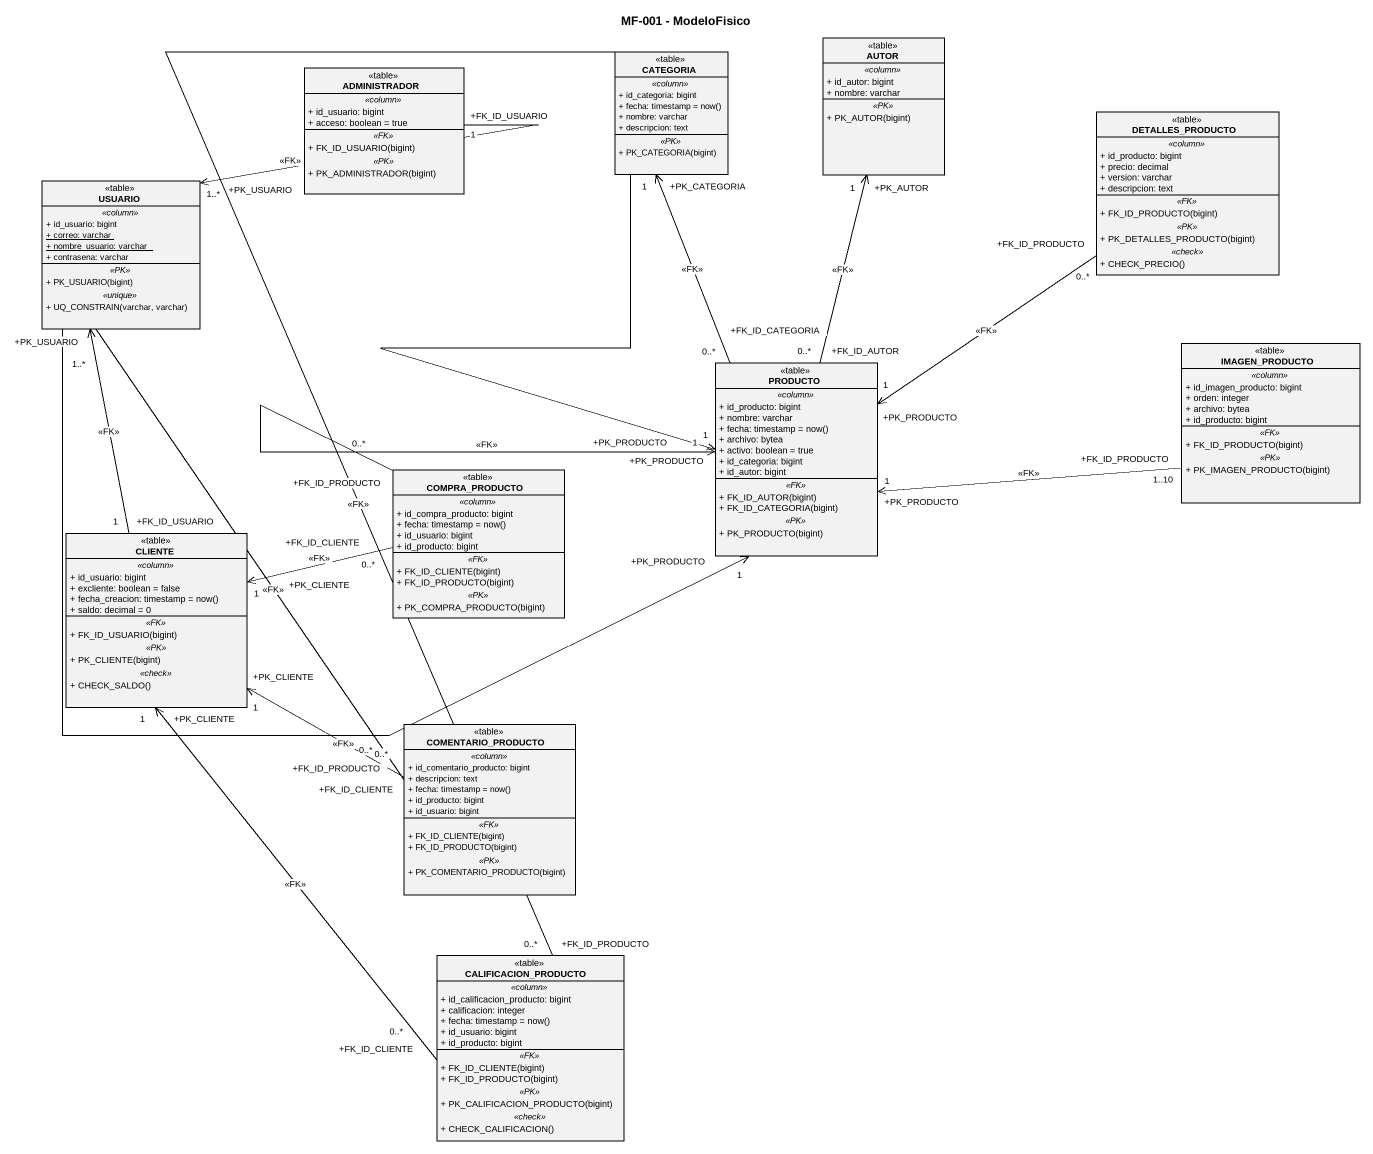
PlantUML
@startuml
title MF-001 - ModeloFisico
hide circle
hide empty members
skinparam classAttributeIconSize 0
class AUTOR <<table>> {
  .. <<column>> ..
  + id_autor: bigint
  + nombre: varchar
  .. <<PK>> ..
  + PK_AUTOR(bigint)
}
class ADMINISTRADOR <<table>> {
  .. <<column>> ..
  + id_usuario: bigint
  + acceso: boolean = true
  .. <<FK>> ..
  + FK_ID_USUARIO(bigint)
  .. <<PK>> ..
  + PK_ADMINISTRADOR(bigint)
}
class CATEGORIA <<table>> {
  .. <<column>> ..
  + id_categoria: bigint
  {field} + fecha: timestamp = now()
  + nombre: varchar
  + descripcion: text
  .. <<PK>> ..
  + PK_CATEGORIA(bigint)
}
class DETALLES_PRODUCTO <<table>> {
  .. <<column>> ..
  + id_producto: bigint
  + precio: decimal
  + version: varchar
  + descripcion: text
  .. <<FK>> ..
  + FK_ID_PRODUCTO(bigint)
  .. <<PK>> ..
  + PK_DETALLES_PRODUCTO(bigint)
  .. <<check>> ..
  + CHECK_PRECIO()
}
class USUARIO <<table>> {
  .. <<column>> ..
  + id_usuario: bigint
  {static} + correo: varchar
  {static} + nombre_usuario: varchar
  + contrasena: varchar
  .. <<PK>> ..
  + PK_USUARIO(bigint)
  .. <<unique>> ..
  + UQ_CONSTRAIN(varchar, varchar)
}
class IMAGEN_PRODUCTO <<table>> {
  .. <<column>> ..
  + id_imagen_producto: bigint
  + orden: integer
  + archivo: bytea
  + id_producto: bigint
  .. <<FK>> ..
  + FK_ID_PRODUCTO(bigint)
  .. <<PK>> ..
  + PK_IMAGEN_PRODUCTO(bigint)
}
class PRODUCTO <<table>> {
  .. <<column>> ..
  + id_producto: bigint
  + nombre: varchar
  {field} + fecha: timestamp = now()
  + archivo: bytea
  + activo: boolean = true
  + id_categoria: bigint
  + id_autor: bigint
  .. <<FK>> ..
  + FK_ID_AUTOR(bigint)
  + FK_ID_CATEGORIA(bigint)
  .. <<PK>> ..
  + PK_PRODUCTO(bigint)
}
class COMPRA_PRODUCTO <<table>> {
  .. <<column>> ..
  + id_compra_producto: bigint
  {field} + fecha: timestamp = now()
  + id_usuario: bigint
  + id_producto: bigint
  .. <<FK>> ..
  + FK_ID_CLIENTE(bigint)
  + FK_ID_PRODUCTO(bigint)
  .. <<PK>> ..
  + PK_COMPRA_PRODUCTO(bigint)
}
class CLIENTE <<table>> {
  .. <<column>> ..
  + id_usuario: bigint
  + excliente: boolean = false
  {field} + fecha_creacion: timestamp = now()
  + saldo: decimal = 0
  .. <<FK>> ..
  + FK_ID_USUARIO(bigint)
  .. <<PK>> ..
  + PK_CLIENTE(bigint)
  .. <<check>> ..
  + CHECK_SALDO()
}
class COMENTARIO_PRODUCTO <<table>> {
  .. <<column>> ..
  + id_comentario_producto: bigint
  + descripcion: text
  {field} + fecha: timestamp = now()
  + id_producto: bigint
  + id_usuario: bigint
  .. <<FK>> ..
  + FK_ID_CLIENTE(bigint)
  + FK_ID_PRODUCTO(bigint)
  .. <<PK>> ..
  + PK_COMENTARIO_PRODUCTO(bigint)
}
class CALIFICACION_PRODUCTO <<table>> {
  .. <<column>> ..
  + id_calificacion_producto: bigint
  + calificacion: integer
  {field} + fecha: timestamp = now()
  + id_usuario: bigint
  + id_producto: bigint
  .. <<FK>> ..
  + FK_ID_CLIENTE(bigint)
  + FK_ID_PRODUCTO(bigint)
  .. <<PK>> ..
  + PK_CALIFICACION_PRODUCTO(bigint)
  .. <<check>> ..
  + CHECK_CALIFICACION()
}
ADMINISTRADOR "+FK_ID_USUARIO\n1" -left-> "+PK_USUARIO\n1..*" USUARIO : <<FK>>
DETALLES_PRODUCTO "+FK_ID_PRODUCTO\n0..*" --> "+PK_PRODUCTO\n1" PRODUCTO : <<FK>>
IMAGEN_PRODUCTO "+FK_ID_PRODUCTO\n1..10" -left-> "+PK_PRODUCTO\n1" PRODUCTO : <<FK>>
PRODUCTO "+FK_ID_AUTOR\n0..*" -up-> "+PK_AUTOR\n1" AUTOR : <<FK>>
PRODUCTO "+FK_ID_CATEGORIA\n0..*" -up-> "+PK_CATEGORIA\n1" CATEGORIA : <<FK>>
COMPRA_PRODUCTO "+FK_ID_PRODUCTO\n0..*" -right-> "+PK_PRODUCTO\n1" PRODUCTO : <<FK>>
COMPRA_PRODUCTO "+FK_ID_CLIENTE\n0..*" -left-> "+PK_CLIENTE\n1" CLIENTE : <<FK>>
CLIENTE "+FK_ID_USUARIO\n1" -up-> "+PK_USUARIO\n1..*" USUARIO : <<FK>>
COMENTARIO_PRODUCTO "+FK_ID_PRODUCTO\n0..*" -up-> "+PK_PRODUCTO\n1" PRODUCTO : <<FK>>
COMENTARIO_PRODUCTO "+FK_ID_CLIENTE\n0..*" -left-> "+PK_CLIENTE\n1" CLIENTE : <<FK>>
CALIFICACION_PRODUCTO "+FK_ID_PRODUCTO\n0..*" -up-> "+PK_PRODUCTO\n1" PRODUCTO : <<FK>>
CALIFICACION_PRODUCTO "+FK_ID_CLIENTE\n0..*" -up-> "+PK_CLIENTE\n1" CLIENTE : <<FK>>
@enduml
